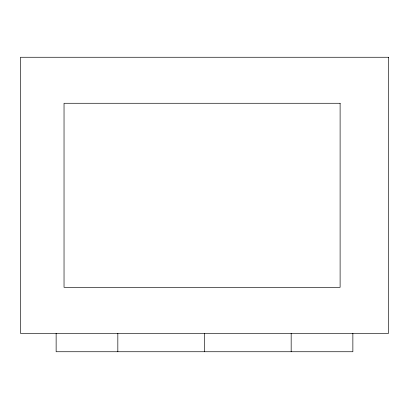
<?xml version="1.0" encoding="UTF-8"?>
<svg xmlns="http://www.w3.org/2000/svg" width="409" height="409" viewBox="0 0 409 409"><rect width="100%" height="100%" fill="white"/><g stroke="black" fill="none" stroke-linecap="round" stroke-linejoin="round"><path stroke-width="0.61" d="M352.865 333.335L352.865 351.74L56.135 351.74L56.135 333.335M291.167 333.335L291.167 351.74M204.5 333.335L204.5 351.74M117.833 333.335L117.833 351.74M388.55 57.26L20.45 57.26L20.45 333.335L388.55 333.335L388.55 57.26M340.109 103.272L64.034 103.272L64.034 287.322L340.109 287.322L340.109 103.272"/></g></svg>
